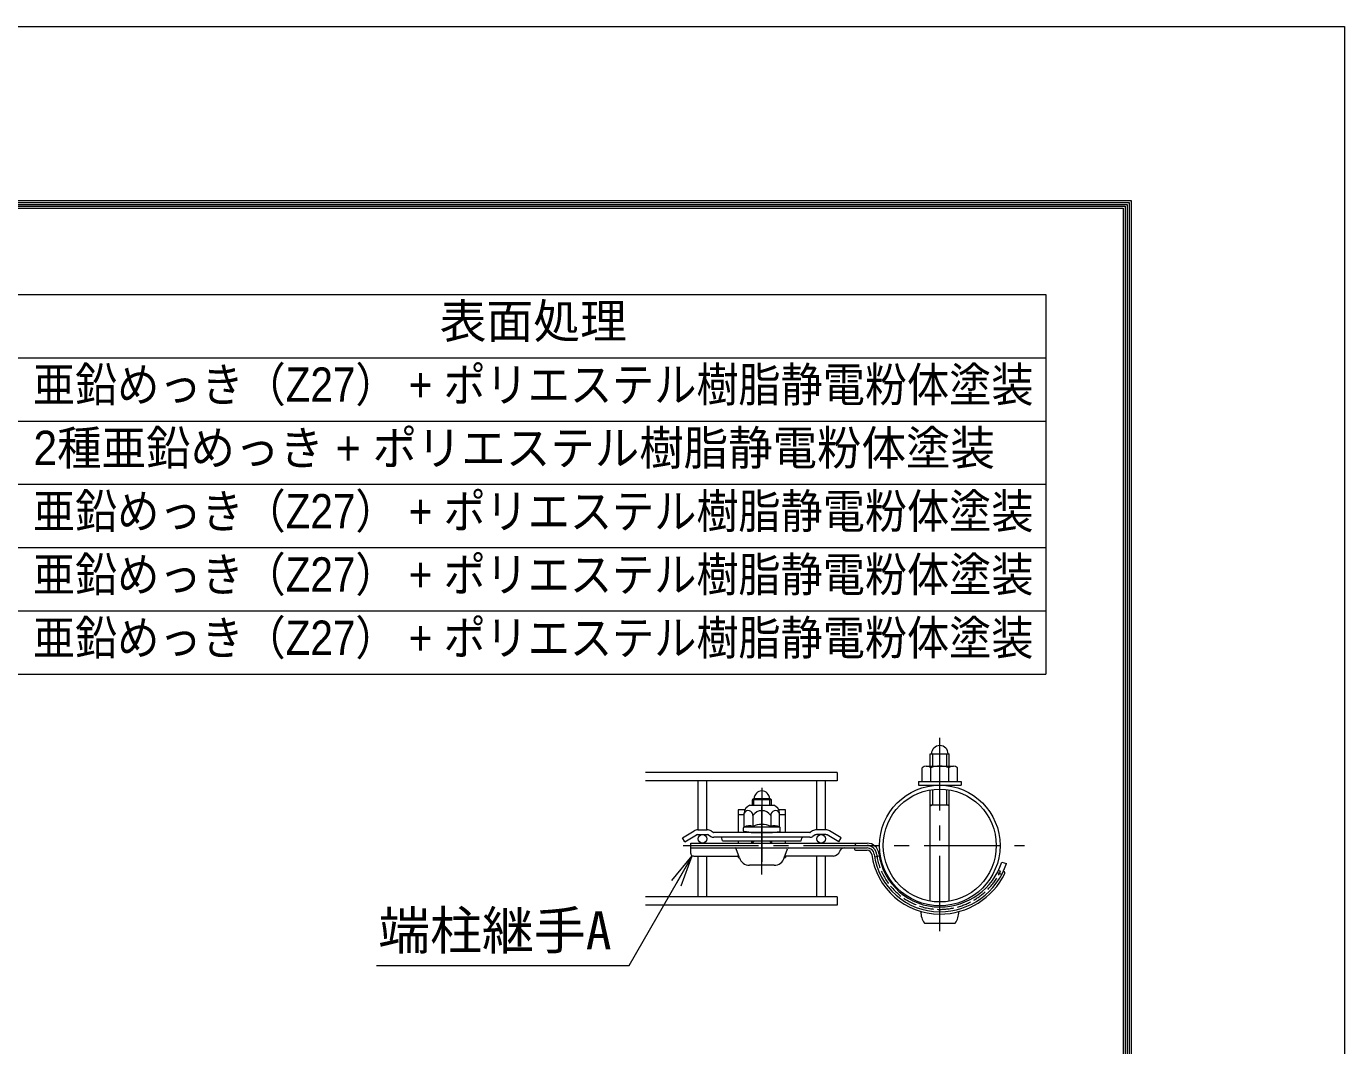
# Model space of a CAD drawing. Units: millimetres, scale not verified. Extents: x -4200 to 4200, y -2970 to 2970.
# Drawn here: x 2533 to 4200, y 1681 to 2970 of the extents above; entities that cross this region are included whole.
import ezdxf
from ezdxf.enums import TextEntityAlignment as Align

# ---------------------------------------------------------------- set-up
doc = ezdxf.new("R2010")
doc.units = ezdxf.units.MM
doc.header["$LTSCALE"] = 20
for name, pattern in [('DASHED', [7.5, 6, -1.5]), ('USER1', [50.8, 31.75, -6.35, 6.35, -6.35]), ('USER2', [3, 2.1, -0.3, 0.3, -0.3]), ('USER3', [0.375, 0.225, -0.15])]:
    doc.linetypes.add(name, pattern=pattern)
doc.layers.add('0-2_D-MTR-TXT', color=7, linetype='Continuous')
for name, color, linetype, lineweight in [('0-3_D-MTR-FRAM', 7, 'Continuous', 9), ('0-4_D-STR1', 1, 'Continuous', 18), ('0-6_D-BMK', 2, 'USER1', 13), ('0-7_D-STR2', 7, 'Continuous', 9), ('0-8_D-STR-DIM', 7, 'Continuous', 9), ('0-9_0', 7, 'Continuous', 9), ('0-B_D-STR3', 3, 'Continuous', 13), ('0-C_D-STR-TXT', 7, 'Continuous', 9), ('0-E_11', 7, 'DASHED', 9), ('0-F_D-TTL', 7, 'Continuous', 9)]:
    doc.layers.add(name, color=color, linetype=linetype, lineweight=lineweight)
doc.styles.add('ＭＳ ゴシック', font='')
doc.styles.add('ＭＳ Ｐゴシック', font='')
doc.styles.get('ＭＳ ゴシック').set_extended_font_data('MS Gothic')
doc.styles.get('ＭＳ Ｐゴシック').set_extended_font_data('MS PGothic')

# ---------------------------------------------------------------- blocks, each defined once
blk = doc.blocks.new('U41')
at = {"layer": '0-6_D-BMK'}
for p, q in [((0, -720.7), (0, 908.7)), ((-1500, 487.4), (-1500, -138.4)), ((-1500, -245), (-1500, 329.5)), ((-2164, 0), (714, 0)), ((0, 0), (0.2, 0)), ((0, 0), (0.2, 0))]:
    blk.add_line(p, q, dxfattribs=at)
at = {"layer": '0-9_0', "linetype": 'USER3'}
blk.add_line((0, 0), (0.2, 0), dxfattribs=at)
at = {"layer": '0-B_D-STR3'}
for p, q in [((-1600.1, 340), (-1400.1, 340)), ((-1580, 340), (-1580, 384.4)), ((-1420, 384), (-1580, 384)), ((-1567.5, 340), (-1567.5, 394.2)), ((-1565, 395), (-1435, 395)), ((-1432.5, 340), (-1432.5, 394.2)), ((-1420, 340), (-1420, 384.4)), ((-1650.1, 260), (-1700, 260)), ((-1650.1, 256.7), (-1650.1, 274)), ((-1650.1, 154), (-1650.1, 256.7)), ((-1574.7, 254), (-1574.7, 159.9)), ((-1425.4, 254), (-1425.4, 160)), ((-1350.1, 256.7), (-1350.1, 274)), ((-1300, 260), (-1350.1, 260)), ((-1350.1, 154), (-1350.1, 256.7)), ((-2040.5, 132), (-1959.6, 132)), ((-1928.4, 123.2), (-1909.1, 111.5)), ((-1655.1, 123.3), (-1655.1, 148)), ((-1650.1, 154), (-1650.6, 153.8)), ((-1650.1, 154), (-1649.1, 154)), ((-1590.1, 110), (-1649.8, 117.3)), ((-1410.1, 110), (-1350.3, 117.3)), ((-1350.1, 154), (-1351.1, 154)), ((-1350.1, 154), (-1349.5, 153.8)), ((-1345.1, 123.3), (-1345.1, 148)), ((-1071.7, 123.2), (-1091, 111.5)), ((-959.6, 132), (-1040.5, 132)), ((-2148.3, 30), (-2050.8, 89.1)), ((-2100, -20), (-2100, 20)), ((-2100, 20), (-612.8, 20)), ((-2040.5, 92), (-1959.6, 92)), ((-1949.2, 89.1), (-1929, 76.7)), ((-1095.1, 70), (-1905.1, 70)), ((-1096.2, 110), (-1903.9, 110)), ((-1831.6, 40), (-1837.8, 62.7)), ((-1831.6, 40), (-1168.5, 40)), ((-1700, 40), (-1700, 20)), ((-1590.1, 110), (-1410.1, 110)), ((-1584, 20), (-1584, 40)), ((-1578, 20), (-1566, 40)), ((-1500.1, 110), (-1499.9, 110)), ((-1422, 20), (-1434, 40)), ((-1416, 20), (-1416, 40)), ((-1300, 20), (-1300, 40)), ((-1168.5, 40), (-1162.3, 62.7)), ((-1050.9, 89.1), (-1071.1, 76.7)), ((-959.6, 92), (-1040.5, 92)), ((-851.8, 30), (-949.3, 89.1)), ((-2100, -67), (-2100, -20)), ((-2100, -20), (-612.8, -20)), ((-2072.7, -89), (-1704, -89)), ((-1689.4, -104.9), (-1715.9, -26.8)), ((-1310.6, -104.9), (-1284.1, -26.8)), ((-896.5, -89), (-1296, -89)), ((-720, -20), (-720, -30)), ((-710, -40), (-612.8, -40)), ((522.4, -140), (561.1, -150.3)), ((543.7, -221.5), (534.7, -217.3))]:
    blk.add_line(p, q, dxfattribs=at)
at = {"layer": '0-B_D-STR3', "linetype": 'DASHED'}
for p, q in [((-710, 5), (-710, 20)), ((-705, 0), (-612.8, 0)), ((-1700, -93), (-1700, -100)), ((-1700, -100), (-1691.1, -100)), ((-1308.9, -100), (-1300, -100)), ((-1300, -93), (-1300, -100)), ((-510.1, -89.9), (-549.5, -96.9)), ((507.7, -215.8), (494.2, -209.5)), ((485.5, -226.4), (521.8, -243.3))]:
    blk.add_line(p, q, dxfattribs=at)
at = {"layer": '0-B_D-STR3', "linetype": 'USER2'}
blk.add_line((0, 0), (0.2, 0), dxfattribs=at)
at = {"layer": '0-B_D-STR3'}
for points in [[(-1642.7, 300), (-1700, 300), (-1700, 110)], [(-1300, 110), (-1300, 300), (-1357.4, 300)], [(-2148.3, 30), (-2169.1, 64.2), (-2071.6, 123.3)], [(-1351.1, 154), (-1425.4, 154), (-1650.1, 154)], [(-851.8, 30), (-831, 64.2), (-928.5, 123.3)], [(-1395.8, -166), (-1500, -166), (-1604.2, -166)]]:
    blk.add_lwpolyline(points, dxfattribs=at)
for centre, radius, start, end in [((-1500, 395), 65, 0, 180), ((-1570.1, 265.3), 80.5, 111.89022, 173.83229), ((-1572, 384.4), 8, 109.07193, 180), ((-1502.7, 184), 220, 106.44261, 109.07194), ((-1497.3, 184), 220, 70.92806, 73.55739), ((-1428, 384.4), 8, 0, 70.92807), ((-1430.1, 265.3), 80.5, 6.16771, 68.10978), ((-1615.1, 253.8), 40.4, 0.25178, 150.03679), ((-1500.1, 203.7), 90, 33.95198, 146.04802), ((-1385, 253.7), 40.4, 30.11903, 179.61333), ((-2040.5, 72), 60, 90, 121.22542), ((-1959.6, 72), 60, 58.59298, 90), ((-1903.9, 120), 10, 238.59298, 270), ((-1649.1, 148), 6, 105, 180), ((-1649.1, 123.3), 6, 180, 263), ((-1606.8, 86.7), 80, 66.43051, 122.6931), ((-1500, 18.4), 160, 62.21994, 117.84722), ((-1393.3, 86.7), 80, 57.23796, 113.61911), ((-1351.1, 123.3), 6, 277, 360), ((-1351.1, 148), 6, 0, 75), ((-1096.2, 120), 10, 270, 301.40702), ((-1040.5, 72), 60, 90, 121.40702), ((-959.6, 72), 60, 58.77458, 90), ((-2040.5, 72), 20, 90, 121.22542), ((-1959.6, 72), 20, 58.59279, 90), ((-1905.1, 116), 46, 238.59311, 270.00005), ((-1847.5, 60), 10, 15.49116, 90), ((-1152.6, 60), 10, 90, 164.50884), ((-1095.1, 116), 46, 269.99995, 301.40689), ((-1040.5, 72), 20, 90, 121.40721), ((-959.6, 72), 20, 58.77458, 90), ((-612.8, -80), 100, 7.4378, 90), ((-2080, -67), 20, 180, 250.02228), ((-2066.3, -29.4), 60, 250.02234, 263.94037), ((-1725.4, -30), 10, 18.75865, 90), ((-1704, -93), 4, 0, 90), ((-1604.2, -76), 90, 198.75865, 270), ((-1395.8, -76), 90, 270, 341.24135), ((-1296, -93), 4, 90, 180), ((-1274.6, -30), 10, 90, 161.24135), ((-901.1, -29.2), 60, 274.45718, 342.07625), ((-806, -60), 40, 90.00005, 162.07625), ((-710, -30), 10, 180, 270), ((-612.8, -80), 60, 7.4378, 90), ((-612.8, -80), 40, 7.4378, 90), ((0, 0), 578, 187.43781, 270), ((0, 0), 558, 187.4378, 270), ((0, 0), 518, 187.43781, 270), ((0, 32), 550, 270, 341.77832), ((0, 32), 590, 270, 341.99695), ((539.5, -230.6), 10, 334.78718, 65), ((0, 32), 610, 270, 334.05719)]:
    blk.add_arc(centre, radius, start, end, dxfattribs=at)
at = {"layer": '0-B_D-STR3', "linetype": 'DASHED'}
for centre, radius, start, end in [((-705, 5), 5, 180, 270), ((-612.8, -80), 80, 7.4378, 90), ((0, 0), 538, 187.64373, 270), ((505.5, -220.3), 5, 333.47869, 65), ((0, 32), 570, 270, 333.47869)]:
    blk.add_arc(centre, radius, start, end, dxfattribs=at)
at = {"layer": '0-E_11'}
blk.add_line((0, 0), (0.2, 0), dxfattribs=at)
blk = doc.blocks.new('_Open')
at = {"layer": '0-9_0'}
blk.add_line((-20, 3.33), (0, 0), dxfattribs=at)
blk.add_lwpolyline([(-20, -3.33), (0, 0), (-20, 0)], dxfattribs=at)

msp = doc.modelspace()

# ---------------------------------------------------------------- linework, layer by layer
at = {"layer": '0-3_D-MTR-FRAM'}
for p, q in [((1172.39, 2631.05), (3822.39, 2631.05)), ((3822.39, 2631.05), (3822.39, 2151.05)), ((1172.39, 2551.05), (3822.39, 2551.05)), ((1172.39, 2471.05), (3822.39, 2471.05)), ((1172.39, 2391.05), (3822.39, 2391.05)), ((1172.39, 2311.05), (3822.39, 2311.05)), ((1172.39, 2231.05), (3822.39, 2231.05)), ((1172.39, 2151.05), (3822.39, 2151.05))]:
    msp.add_line(p, q, dxfattribs=at)
at = {"layer": '0-4_D-STR1'}
for radius in [76.2, 71.4]:
    msp.add_circle((3688.14, 1934.43), radius, dxfattribs=at)
at = {"layer": '0-7_D-STR2'}
for p, q in [((3558.54, 2026.82), (3316.23, 2026.82)), ((3558.54, 2026.82), (3558.54, 2016.02)), ((3558.54, 2016.02), (3316.23, 2016.02)), ((3382.74, 1954.23), (3382.74, 2016.02)), ((3393.54, 1954.23), (3393.54, 2016.02)), ((3532.74, 1954.23), (3532.74, 2016.02)), ((3543.54, 1954.23), (3543.54, 2016.02)), ((3382.74, 1869.64), (3382.74, 1921.07)), ((3393.54, 1869.64), (3393.54, 1921.07)), ((3532.74, 1869.64), (3532.74, 1921.07)), ((3543.54, 1869.64), (3543.54, 1921.07)), ((3558.54, 1869.64), (3316.23, 1869.64)), ((3558.54, 1869.64), (3558.54, 1858.84)), ((3558.54, 1858.84), (3316.23, 1858.84))]:
    msp.add_line(p, q, dxfattribs=at)
for centre in [(3388.14, 1942.83), (3538.14, 1942.83)]:
    msp.add_circle(centre, 5.4, dxfattribs=at)
at = {"layer": '0-B_D-STR3'}
for p, q in [((3676.14, 2034.93), (3676.14, 2050.23)), ((3676.14, 2050.23), (3700.14, 2050.23)), ((3679.38, 2034.93), (3679.38, 2050.23)), ((3696.9, 2034.93), (3696.9, 2050.23)), ((3700.14, 2034.93), (3700.14, 2050.23)), ((3670.8, 2034.93), (3705.44, 2034.93)), ((3665.64, 2015.43), (3665.64, 2032.83)), ((3676.89, 2015.43), (3676.89, 2032.83)), ((3699.39, 2015.43), (3699.39, 2032.83)), ((3710.64, 2015.43), (3710.64, 2032.83)), ((3661.14, 2015.43), (3661.14, 2010.63)), ((3661.14, 2010.63), (3715.14, 2010.63)), ((3665.64, 2015.43), (3710.64, 2015.43)), ((3676.14, 2009.68), (3676.14, 2010.63)), ((3676.14, 1864.05), (3676.14, 2004.82)), ((3679.38, 2010.13), (3679.38, 2010.63)), ((3679.38, 1985.73), (3679.38, 2005.29)), ((3696.9, 2010.13), (3696.9, 2010.63)), ((3696.9, 1985.73), (3696.9, 2005.29)), ((3700.14, 2009.68), (3700.14, 2010.63)), ((3700.14, 1864.05), (3700.14, 2004.82)), ((3676.14, 1985.73), (3700.14, 1985.73)), ((3664.14, 1850.73), (3665.53, 1850.73)), ((3711.37, 1850.73), (3712.14, 1850.73)), ((3668.64, 1836.33), (3707.64, 1836.33))]:
    msp.add_line(p, q, dxfattribs=at)
msp.add_lwpolyline([(3661.14, 2015.43), (3715.14, 2015.43), (3715.14, 2010.63)], dxfattribs=at)
for centre, radius, start, end in [((3688.14, 2050.23), 10.5, 0, 180), ((3671.26, 2026.4), 8.55, 48.83491, 131.16509), ((3688.14, 2003.75), 31.18, 68.85295, 111.14705), ((3705.01, 2026.39), 8.55, 48.86505, 131.13495), ((3688.14, 1961.78), 25.5, 110.09205, 118.07249), ((3688.14, 1961.78), 25.5, 61.92751, 69.90795), ((3688.6, 1850.47), 24.47, 179.39572, 215.31233), ((3687.67, 1850.47), 24.47, 324.68767, 0.60428)]:
    msp.add_arc(centre, radius, start, end, dxfattribs=at)
at = {"layer": '0-C_D-STR-TXT'}
msp.add_lwpolyline([(2975.78, 1782.65), (3295.46, 1782.65), (3374.12, 1919.83)], dxfattribs=at)
at = {"layer": '0-F_D-TTL', "color": 2, "lineweight": 18}
msp.add_lwpolyline([(-4200, 2970), (4200, 2970), (4200, -2970), (-4200, -2970)], close=True, dxfattribs=at)
at = {"layer": '0-F_D-TTL'}
for points in [[(-3930, 2750), (3930, 2750), (3930, -2750), (-3930, -2750)], [(-3927.5, 2747.5), (3927.5, 2747.5), (3927.5, -2747.5), (-3927.5, -2747.5)], [(-3925, 2745), (3925, 2745), (3925, -2745), (-3925, -2745)], [(-3922.5, 2742.5), (3922.5, 2742.5), (3922.5, -2742.5), (-3922.5, -2742.5)], [(-3920, 2740), (3920, 2740), (3920, -2740), (-3920, -2740)]]:
    msp.add_lwpolyline(points, close=True, dxfattribs=at)

# ---------------------------------------------------------------- block references
at = {"layer": '0-8_D-STR-DIM', "xscale": 0.15, "yscale": 0.15}
msp.add_blockref('U41', (3688.14, 1934.43), dxfattribs=at)
at = {"layer": '0-C_D-STR-TXT', "xscale": 2, "yscale": 2, "rotation": 60.17099}
msp.add_blockref('_Open', (3375.11, 1921.57), dxfattribs=at)

# ---------------------------------------------------------------- texts
at = {"layer": '0-2_D-MTR-TXT', "style": 'ＭＳ Ｐゴシック'}
msp.add_text('表面処理', height=43.4, dxfattribs=at).set_placement((3055.73, 2562.71), align=Align.BOTTOM_LEFT)
for s, height, width, p in [('亜鉛めっき（Z27） + ポリエステル樹脂静電粉体塗装', 43.4, 0.9, (2541.48, 2482.39)), ('2種亜鉛めっき + ポリエステル樹脂静電粉体塗装', 43.38, 0.95, (2542.16, 2402.39)), ('亜鉛めっき（Z27） + ポリエステル樹脂静電粉体塗装', 43.4, 0.9, (2541.48, 2322.39)), ('亜鉛めっき（Z27） + ポリエステル樹脂静電粉体塗装', 43.4, 0.9, (2541.48, 2242.39)), ('亜鉛めっき（Z27） + ポリエステル樹脂静電粉体塗装', 43.4, 0.9, (2541.48, 2162.39))]:
    msp.add_text(s, height=height, dxfattribs=dict(at, width=width)).set_placement(p, align=Align.BOTTOM_LEFT)
at = {"layer": '0-C_D-STR-TXT', "style": 'ＭＳ ゴシック'}
msp.add_text('端柱継手A', height=48.09, dxfattribs=at).set_placement((2978.07, 1788.66), align=Align.BOTTOM_LEFT)

doc.saveas('drawing.dxf')
